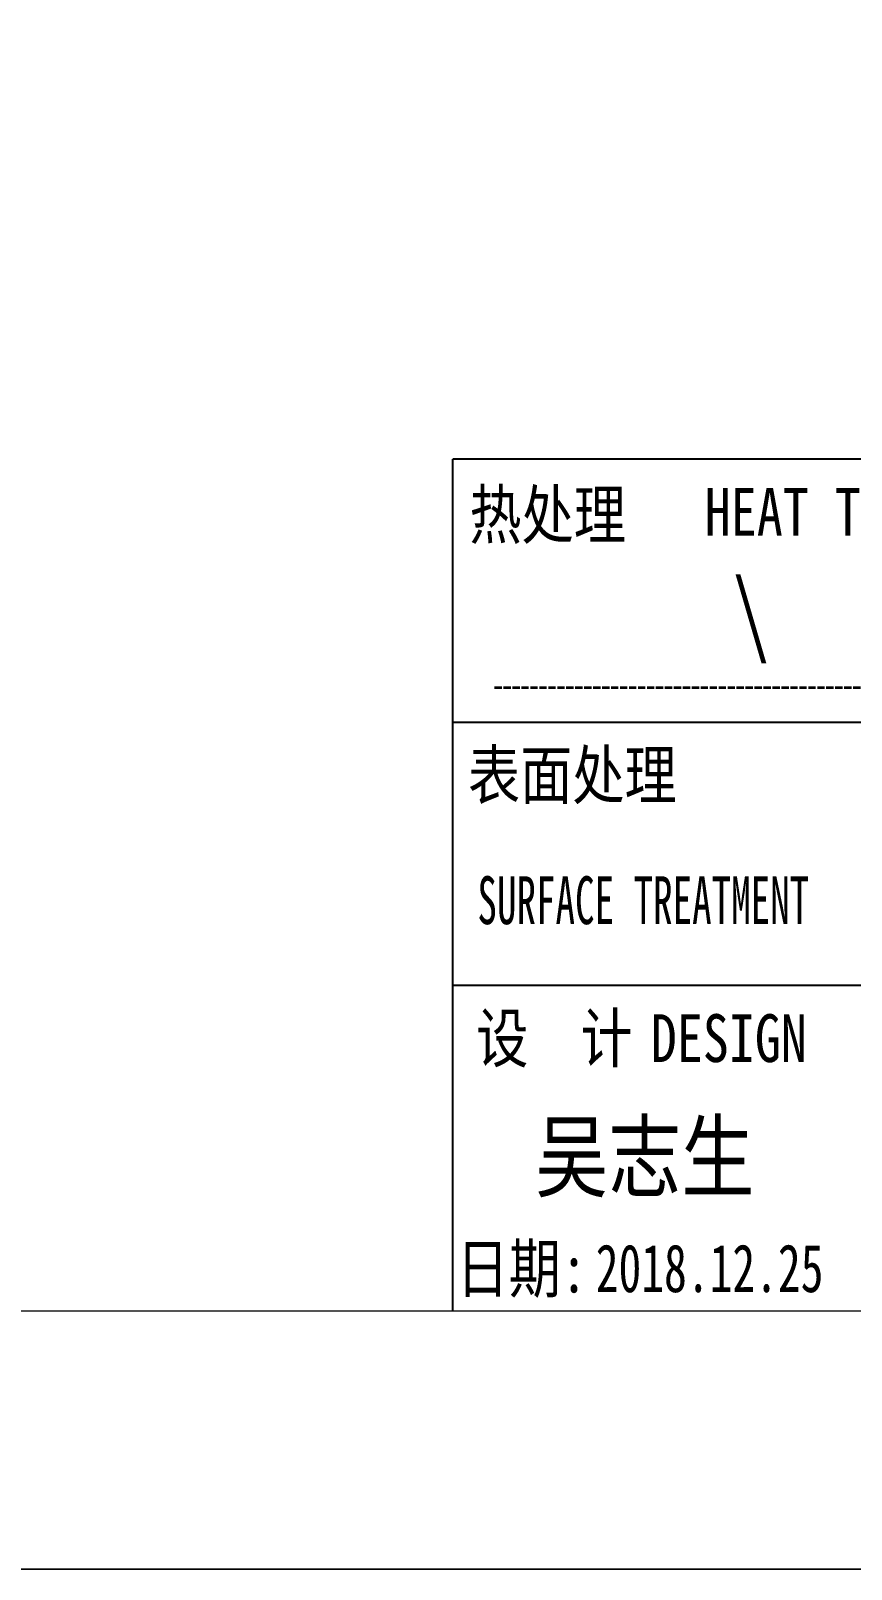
# Model space of a CAD drawing. Header units: millimetres. Extents: x 1333 to 106363, y -60675 to -5704.
# Drawn here: x 6226.1 to 6397.6, y -60674.9 to -60353.3 of the extents above; entities that cross this region are included whole.
import ezdxf
from ezdxf.enums import TextEntityAlignment as Align

# ---------------------------------------------------------------- set-up
doc = ezdxf.new("R2010")
doc.units = ezdxf.units.MM
doc.header["$LTSCALE"] = 0.5
doc.linetypes.add('AM_ISO02W050x2', pattern=[3.75, 3, -0.75])
for name, color, linetype, lineweight in [('图框', 7, 'Continuous', 18), ('热处理', 7, 'Continuous', 20), ('粗虚线', 6, 'AM_ISO02W050x2', 35)]:
    doc.layers.add(name, color=color, linetype=linetype, lineweight=lineweight)
doc.layers.add('图框文字', color=7, linetype='Continuous')
doc.layers.add('打印', color=7, linetype='Continuous', lineweight=15, plot=False)
doc.layers.add('打印-禁用', color=7, linetype='Continuous', lineweight=15, plot=False)
doc.styles.add('国标', font='simfang.ttf', dxfattribs={"width": 0.8})

# ---------------------------------------------------------------- blocks, each defined once
blk = doc.blocks.new('GZDEH零件A3图框V01版')
at = {"layer": '图框', "linetype": 'Continuous'}
blk.add_line((2882.49, -1832.961), (3272.49, -1832.961), dxfattribs=at)
at = {"layer": '图框文字', "color": 7}
blk.add_line((3272.49, -1788.461), (3092.49, -1788.461), dxfattribs=at)
at = {"layer": '图框文字', "color": 9}
for p, q in [((3272.49, -1788.461), (3092.49, -1788.461)), ((3181.99, -1802.211), (3092.49, -1802.211)), ((3181.99, -1815.961), (3092.49, -1815.961))]:
    blk.add_line(p, q, dxfattribs=at)
at = {"layer": '图框文字', "color": 9, "linetype": 'Continuous'}
blk.add_line((3092.49, -1832.961), (3092.49, -1788.461), dxfattribs=at)
at = {"layer": '打印-禁用', "linetype": 'Continuous'}
blk.add_line((2857.49, -1846.461), (3277.49, -1846.461), dxfattribs=at)
at = {"layer": '图框文字', "color": 9, "style": '国标'}
for s, width, p in [('热处理', 0.8, (3093.349, -1792.606)), ('表面处理', 0.8, (3093.275, -1806.208)), ('SURFACE TREATMENT', 0.6, (3093.768, -1812.752)), (' DESIGN', 0.8, (3101.469, -1819.96))]:
    blk.add_text(s, height=2.5, dxfattribs=dict(at, width=width)).set_placement(p)
at = {"layer": '图框文字', "color": 9, "style": '国标', "width": 0.8}
for s, p in [('HEAT TREAT', (3112.454, -1792.456)), ('设  计', (3097.793, -1819.96)), ('日期:', (3096.088, -1831.999))]:
    blk.add_text(s, height=2.5, dxfattribs=at).set_placement(p, align=Align.CENTER)
blk = doc.blocks.new('DEH A3')
at = {"layer": '图框'}
blk.add_blockref('GZDEH零件A3图框V01版', (-2857.49, 1846.461), dxfattribs=at)

msp = doc.modelspace()

# ---------------------------------------------------------------- linework, layer by layer
at = {"layer": '打印'}
msp.add_lwpolyline([(5374.354, -59486.881), (7054.354, -59486.881), (7054.354, -60674.881), (5374.354, -60674.881)], close=True, dxfattribs=at)
at = {"layer": '粗虚线'}
msp.add_line((6323.053, -60490.595), (6434.497, -60490.595), dxfattribs=at)

# ---------------------------------------------------------------- block references
at = {"layer": '图框', "xscale": 4, "yscale": 4, "zscale": 4}
msp.add_blockref('DEH A3', (5374.354, -60674.881), dxfattribs=at)

# ---------------------------------------------------------------- texts
at = {"layer": '图框文字', "color": 3, "style": '国标'}
for s, height, width, p in [('吴志生', 14, 0.8, (6331.547, -60595.615)), ('2018.12.25', 10, 0.7, (6344.207, -60616.961))]:
    msp.add_text(s, height=height, dxfattribs=dict(at, width=width)).set_placement(p)
at = {"layer": '热处理', "color": 3, "style": '国标', "width": 0.8}
msp.add_text('\\', height=14, dxfattribs=at).set_placement((6376.673, -60482.096), align=Align.CENTER)

doc.saveas('drawing.dxf')
